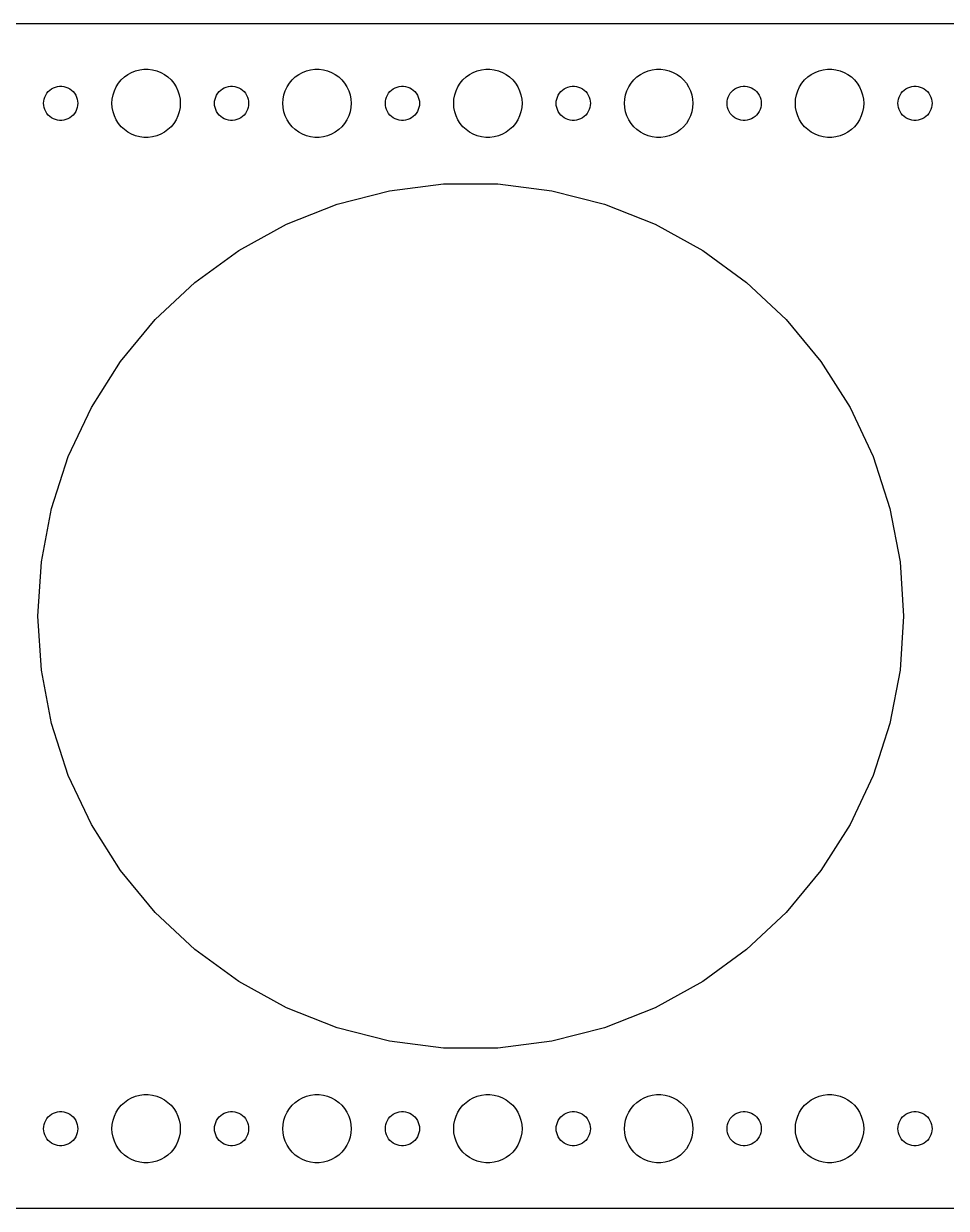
# Model space of a CAD drawing. Header units: metres. Extents: x -210 to 210, y -52 to 52.
# Drawn here: x 41.8 to 122.8, y -52 to 52 of the extents above; entities that cross this region are included whole.
import ezdxf

# ---------------------------------------------------------------- set-up
doc = ezdxf.new("R2010")
doc.units = ezdxf.units.M

msp = doc.modelspace()

# ---------------------------------------------------------------- linework, layer by layer
for p, q in [((204.814, 51.9901), (-204.814, 51.9901)), ((51.2227, 47.7145), (51.5729, 47.8532)), ((51.5729, 47.8532), (51.9379, 47.9469)), ((51.9379, 47.9469), (52.3116, 47.9941)), ((52.3116, 47.9941), (52.6884, 47.9941)), ((52.6884, 47.9941), (53.0621, 47.9469)), ((53.0621, 47.9469), (53.427, 47.8532)), ((53.427, 47.8532), (53.7773, 47.7145)), ((66.2227, 47.7145), (66.573, 47.8532)), ((66.573, 47.8532), (66.9379, 47.9469)), ((66.9379, 47.9469), (67.3116, 47.9941)), ((67.3116, 47.9941), (67.6884, 47.9941)), ((67.6884, 47.9941), (68.0621, 47.9469)), ((68.0621, 47.9469), (68.427, 47.8532)), ((68.427, 47.8532), (68.7773, 47.7145)), ((81.2227, 47.7145), (81.573, 47.8532)), ((81.573, 47.8532), (81.9379, 47.9469)), ((81.9379, 47.9469), (82.3116, 47.9941)), ((82.3116, 47.9941), (82.6884, 47.9941)), ((82.6884, 47.9941), (83.0621, 47.9469)), ((83.0621, 47.9469), (83.427, 47.8532)), ((83.427, 47.8532), (83.7773, 47.7145)), ((96.2227, 47.7145), (96.573, 47.8532)), ((96.573, 47.8532), (96.9379, 47.9469)), ((96.9379, 47.9469), (97.3116, 47.9941)), ((97.3116, 47.9941), (97.6884, 47.9941)), ((97.6884, 47.9941), (98.0621, 47.9469)), ((98.0621, 47.9469), (98.427, 47.8532)), ((98.427, 47.8532), (98.7773, 47.7145)), ((111.223, 47.7145), (111.573, 47.8532)), ((111.573, 47.8532), (111.938, 47.9469)), ((111.938, 47.9469), (112.312, 47.9941)), ((112.312, 47.9941), (112.688, 47.9941)), ((112.688, 47.9941), (113.062, 47.9469)), ((113.062, 47.9469), (113.427, 47.8532)), ((113.427, 47.8532), (113.777, 47.7145)), ((50.0729, 46.7634), (50.3131, 47.0536)), ((50.3131, 47.0536), (50.5877, 47.3115)), ((50.5877, 47.3115), (50.8925, 47.533)), ((50.8925, 47.533), (51.2227, 47.7145)), ((53.7773, 47.7145), (54.1075, 47.533)), ((54.1075, 47.533), (54.4123, 47.3115)), ((54.4123, 47.3115), (54.6869, 47.0536)), ((54.6869, 47.0536), (54.927, 46.7634)), ((65.073, 46.7634), (65.3131, 47.0536)), ((65.3131, 47.0536), (65.5877, 47.3115)), ((65.5877, 47.3115), (65.8925, 47.533)), ((65.8925, 47.533), (66.2227, 47.7145)), ((68.7773, 47.7145), (69.1075, 47.533)), ((69.1075, 47.533), (69.4123, 47.3115)), ((69.4123, 47.3115), (69.6869, 47.0536)), ((69.6869, 47.0536), (69.927, 46.7634)), ((80.073, 46.7634), (80.3131, 47.0536)), ((80.3131, 47.0536), (80.5877, 47.3115)), ((80.5877, 47.3115), (80.8925, 47.533)), ((80.8925, 47.533), (81.2227, 47.7145)), ((83.7773, 47.7145), (84.1075, 47.533)), ((84.1075, 47.533), (84.4123, 47.3115)), ((84.4123, 47.3115), (84.6869, 47.0536)), ((84.6869, 47.0536), (84.927, 46.7634)), ((95.073, 46.7634), (95.3131, 47.0536)), ((95.3131, 47.0536), (95.5877, 47.3115)), ((95.5877, 47.3115), (95.8925, 47.533)), ((95.8925, 47.533), (96.2227, 47.7145)), ((98.7773, 47.7145), (99.1075, 47.533)), ((99.1075, 47.533), (99.4123, 47.3115)), ((99.4123, 47.3115), (99.6869, 47.0536)), ((99.6869, 47.0536), (99.927, 46.7634)), ((110.073, 46.7634), (110.313, 47.0536)), ((110.313, 47.0536), (110.588, 47.3115)), ((110.588, 47.3115), (110.893, 47.533)), ((110.893, 47.533), (111.223, 47.7145)), ((113.777, 47.7145), (114.107, 47.533)), ((114.107, 47.533), (114.412, 47.3115)), ((114.412, 47.3115), (114.687, 47.0536)), ((114.687, 47.0536), (114.927, 46.7634)), ((43.6855, 45.7226), (43.7865, 45.8817)), ((43.7865, 45.8817), (43.9065, 46.0268)), ((43.9065, 46.0268), (44.0439, 46.1558)), ((44.0439, 46.1558), (44.1963, 46.2665)), ((44.1963, 46.2665), (44.3613, 46.3572)), ((44.3613, 46.3572), (44.5365, 46.4266)), ((44.5365, 46.4266), (44.7189, 46.4734)), ((44.7189, 46.4734), (44.9058, 46.497)), ((44.9058, 46.497), (45.0942, 46.497)), ((45.0942, 46.497), (45.2811, 46.4734)), ((45.2811, 46.4734), (45.4635, 46.4266)), ((45.4635, 46.4266), (45.6387, 46.3572)), ((45.6387, 46.3572), (45.8037, 46.2665)), ((45.8037, 46.2665), (45.9561, 46.1558)), ((45.9561, 46.1558), (46.0934, 46.0268)), ((46.0934, 46.0268), (46.2135, 45.8817)), ((46.2135, 45.8817), (46.3145, 45.7226)), ((49.5942, 45.7461), (49.7107, 46.1044)), ((49.7107, 46.1044), (49.8711, 46.4453)), ((49.8711, 46.4453), (50.0729, 46.7634)), ((54.927, 46.7634), (55.1289, 46.4453)), ((55.1289, 46.4453), (55.2893, 46.1044)), ((55.2893, 46.1044), (55.4057, 45.7461)), ((58.6855, 45.7226), (58.7865, 45.8817)), ((58.7865, 45.8817), (58.9065, 46.0268)), ((58.9065, 46.0268), (59.0439, 46.1558)), ((59.0439, 46.1558), (59.1963, 46.2665)), ((59.1963, 46.2665), (59.3613, 46.3572)), ((59.3613, 46.3572), (59.5365, 46.4266)), ((59.5365, 46.4266), (59.7189, 46.4734)), ((59.7189, 46.4734), (59.9058, 46.497)), ((59.9058, 46.497), (60.0942, 46.497)), ((60.0942, 46.497), (60.2811, 46.4734)), ((60.2811, 46.4734), (60.4635, 46.4266)), ((60.4635, 46.4266), (60.6387, 46.3572)), ((60.6387, 46.3572), (60.8037, 46.2665)), ((60.8037, 46.2665), (60.9561, 46.1558)), ((60.9561, 46.1558), (61.0934, 46.0268)), ((61.0934, 46.0268), (61.2135, 45.8817)), ((61.2135, 45.8817), (61.3145, 45.7226)), ((64.5943, 45.7461), (64.7107, 46.1044)), ((64.7107, 46.1044), (64.8711, 46.4453)), ((64.8711, 46.4453), (65.073, 46.7634)), ((69.927, 46.7634), (70.1289, 46.4453)), ((70.1289, 46.4453), (70.2893, 46.1044)), ((70.2893, 46.1044), (70.4057, 45.7461)), ((73.6855, 45.7226), (73.7865, 45.8817)), ((73.7865, 45.8817), (73.9065, 46.0268)), ((73.9065, 46.0268), (74.0439, 46.1558)), ((74.0439, 46.1558), (74.1963, 46.2665)), ((74.1963, 46.2665), (74.3613, 46.3572)), ((74.3613, 46.3572), (74.5365, 46.4266)), ((74.5365, 46.4266), (74.7189, 46.4734)), ((74.7189, 46.4734), (74.9058, 46.497)), ((74.9058, 46.497), (75.0942, 46.497)), ((75.0942, 46.497), (75.2811, 46.4734)), ((75.2811, 46.4734), (75.4635, 46.4266)), ((75.4635, 46.4266), (75.6387, 46.3572)), ((75.6387, 46.3572), (75.8037, 46.2665)), ((75.8037, 46.2665), (75.9561, 46.1558)), ((75.9561, 46.1558), (76.0934, 46.0268)), ((76.0934, 46.0268), (76.2135, 45.8817)), ((76.2135, 45.8817), (76.3145, 45.7226)), ((79.5943, 45.7461), (79.7107, 46.1044)), ((79.7107, 46.1044), (79.8711, 46.4453)), ((79.8711, 46.4453), (80.073, 46.7634)), ((84.927, 46.7634), (85.1289, 46.4453)), ((85.1289, 46.4453), (85.2893, 46.1044)), ((85.2893, 46.1044), (85.4057, 45.7461)), ((88.6855, 45.7226), (88.7865, 45.8817)), ((88.7865, 45.8817), (88.9065, 46.0268)), ((88.9065, 46.0268), (89.0439, 46.1558)), ((89.0439, 46.1558), (89.1963, 46.2665)), ((89.1963, 46.2665), (89.3613, 46.3572)), ((89.3613, 46.3572), (89.5365, 46.4266)), ((89.5365, 46.4266), (89.7189, 46.4734)), ((89.7189, 46.4734), (89.9058, 46.497)), ((89.9058, 46.497), (90.0942, 46.497)), ((90.0942, 46.497), (90.2811, 46.4734)), ((90.2811, 46.4734), (90.4635, 46.4266)), ((90.4635, 46.4266), (90.6387, 46.3572)), ((90.6387, 46.3572), (90.8037, 46.2665)), ((90.8037, 46.2665), (90.9561, 46.1558)), ((90.9561, 46.1558), (91.0934, 46.0268)), ((91.0934, 46.0268), (91.2135, 45.8817)), ((91.2135, 45.8817), (91.3145, 45.7226)), ((94.5943, 45.7461), (94.7107, 46.1044)), ((94.7107, 46.1044), (94.8711, 46.4453)), ((94.8711, 46.4453), (95.073, 46.7634)), ((99.927, 46.7634), (100.129, 46.4453)), ((100.129, 46.4453), (100.289, 46.1044)), ((100.289, 46.1044), (100.406, 45.7461)), ((103.686, 45.7226), (103.786, 45.8817)), ((103.786, 45.8817), (103.907, 46.0268)), ((103.907, 46.0268), (104.044, 46.1558)), ((104.044, 46.1558), (104.196, 46.2665)), ((104.196, 46.2665), (104.361, 46.3572)), ((104.361, 46.3572), (104.536, 46.4266)), ((104.536, 46.4266), (104.719, 46.4734)), ((104.719, 46.4734), (104.906, 46.497)), ((104.906, 46.497), (105.094, 46.497)), ((105.094, 46.497), (105.281, 46.4734)), ((105.281, 46.4734), (105.464, 46.4266)), ((105.464, 46.4266), (105.639, 46.3572)), ((105.639, 46.3572), (105.804, 46.2665)), ((105.804, 46.2665), (105.956, 46.1558)), ((105.956, 46.1558), (106.093, 46.0268)), ((106.093, 46.0268), (106.214, 45.8817)), ((106.214, 45.8817), (106.314, 45.7226)), ((109.594, 45.7461), (109.711, 46.1044)), ((109.711, 46.1044), (109.871, 46.4453)), ((109.871, 46.4453), (110.073, 46.7634)), ((114.927, 46.7634), (115.129, 46.4453)), ((115.129, 46.4453), (115.289, 46.1044)), ((115.289, 46.1044), (115.406, 45.7461)), ((118.686, 45.7226), (118.786, 45.8817)), ((118.786, 45.8817), (118.907, 46.0268)), ((118.907, 46.0268), (119.044, 46.1558)), ((119.044, 46.1558), (119.196, 46.2665)), ((119.196, 46.2665), (119.361, 46.3572)), ((119.361, 46.3572), (119.536, 46.4266)), ((119.536, 46.4266), (119.719, 46.4734)), ((119.719, 46.4734), (119.906, 46.497)), ((119.906, 46.497), (120.094, 46.497)), ((120.094, 46.497), (120.281, 46.4734)), ((120.281, 46.4734), (120.464, 46.4266)), ((120.464, 46.4266), (120.639, 46.3572)), ((120.639, 46.3572), (120.804, 46.2665)), ((120.804, 46.2665), (120.956, 46.1558)), ((120.956, 46.1558), (121.093, 46.0268)), ((121.093, 46.0268), (121.214, 45.8817)), ((121.214, 45.8817), (121.314, 45.7226)), ((43.5, 45), (43.5118, 45.188)), ((43.5118, 44.812), (43.5, 45)), ((43.5118, 45.188), (43.5471, 45.373)), ((43.5471, 44.627), (43.5118, 44.812)), ((43.5471, 45.373), (43.6053, 45.5522)), ((43.6053, 45.5522), (43.6855, 45.7226)), ((46.3145, 45.7226), (46.3947, 45.5522)), ((46.3947, 45.5522), (46.4529, 45.373)), ((46.4529, 45.373), (46.4882, 45.188)), ((46.4882, 44.812), (46.4529, 44.627)), ((46.4882, 45.188), (46.5, 45)), ((46.5, 45), (46.4882, 44.812)), ((49.5, 45), (49.5237, 45.376)), ((49.5237, 44.624), (49.5, 45)), ((49.5237, 45.376), (49.5942, 45.7461)), ((55.4057, 45.7461), (55.4763, 45.376)), ((55.4763, 45.376), (55.5, 45)), ((55.5, 45), (55.4763, 44.624)), ((58.5, 45), (58.5118, 45.188)), ((58.5118, 44.812), (58.5, 45)), ((58.5118, 45.188), (58.5471, 45.373)), ((58.5471, 44.627), (58.5118, 44.812)), ((58.5471, 45.373), (58.6053, 45.5522)), ((58.6053, 45.5522), (58.6855, 45.7226)), ((61.3145, 45.7226), (61.3947, 45.5522)), ((61.3947, 45.5522), (61.4529, 45.373)), ((61.4529, 45.373), (61.4882, 45.188)), ((61.4882, 44.812), (61.4529, 44.627)), ((61.4882, 45.188), (61.5, 45)), ((61.5, 45), (61.4882, 44.812)), ((64.5, 45), (64.5237, 45.376)), ((64.5237, 44.624), (64.5, 45)), ((64.5237, 45.376), (64.5943, 45.7461)), ((70.4057, 45.7461), (70.4763, 45.376)), ((70.4763, 45.376), (70.5, 45)), ((70.5, 45), (70.4763, 44.624)), ((73.5, 45), (73.5118, 45.188)), ((73.5118, 44.812), (73.5, 45)), ((73.5118, 45.188), (73.5471, 45.373)), ((73.5471, 44.627), (73.5118, 44.812)), ((73.5471, 45.373), (73.6053, 45.5522)), ((73.6053, 45.5522), (73.6855, 45.7226)), ((76.3145, 45.7226), (76.3947, 45.5522)), ((76.3947, 45.5522), (76.4529, 45.373)), ((76.4529, 45.373), (76.4882, 45.188)), ((76.4882, 44.812), (76.4529, 44.627)), ((76.4882, 45.188), (76.5, 45)), ((76.5, 45), (76.4882, 44.812)), ((79.5, 45), (79.5237, 45.376)), ((79.5237, 44.624), (79.5, 45)), ((79.5237, 45.376), (79.5943, 45.7461)), ((85.4057, 45.7461), (85.4763, 45.376)), ((85.4763, 45.376), (85.5, 45)), ((85.5, 45), (85.4763, 44.624)), ((88.5, 45), (88.5118, 45.188)), ((88.5118, 44.812), (88.5, 45)), ((88.5118, 45.188), (88.5471, 45.373)), ((88.5471, 44.627), (88.5118, 44.812)), ((88.5471, 45.373), (88.6053, 45.5522)), ((88.6053, 45.5522), (88.6855, 45.7226)), ((91.3145, 45.7226), (91.3947, 45.5522)), ((91.3947, 45.5522), (91.4529, 45.373)), ((91.4529, 45.373), (91.4882, 45.188)), ((91.4882, 44.812), (91.4529, 44.627)), ((91.4882, 45.188), (91.5, 45)), ((91.5, 45), (91.4882, 44.812)), ((94.5, 45), (94.5237, 45.376)), ((94.5237, 44.624), (94.5, 45)), ((94.5237, 45.376), (94.5943, 45.7461)), ((100.406, 45.7461), (100.476, 45.376)), ((100.476, 45.376), (100.5, 45)), ((100.5, 45), (100.476, 44.624)), ((103.5, 45), (103.512, 45.188)), ((103.512, 44.812), (103.5, 45)), ((103.512, 45.188), (103.547, 45.373)), ((103.547, 44.627), (103.512, 44.812)), ((103.547, 45.373), (103.605, 45.5522)), ((103.605, 45.5522), (103.686, 45.7226)), ((106.314, 45.7226), (106.395, 45.5522)), ((106.395, 45.5522), (106.453, 45.373)), ((106.453, 45.373), (106.488, 45.188)), ((106.488, 44.812), (106.453, 44.627)), ((106.488, 45.188), (106.5, 45)), ((106.5, 45), (106.488, 44.812)), ((109.5, 45), (109.524, 45.376)), ((109.524, 44.624), (109.5, 45)), ((109.524, 45.376), (109.594, 45.7461)), ((115.406, 45.7461), (115.476, 45.376)), ((115.476, 45.376), (115.5, 45)), ((115.5, 45), (115.476, 44.624)), ((118.5, 45), (118.512, 45.188)), ((118.512, 44.812), (118.5, 45)), ((118.512, 45.188), (118.547, 45.373)), ((118.547, 44.627), (118.512, 44.812)), ((118.547, 45.373), (118.605, 45.5522)), ((118.605, 45.5522), (118.686, 45.7226)), ((121.314, 45.7226), (121.395, 45.5522)), ((121.395, 45.5522), (121.453, 45.373)), ((121.453, 45.373), (121.488, 45.188)), ((121.488, 44.812), (121.453, 44.627)), ((121.488, 45.188), (121.5, 45)), ((121.5, 45), (121.488, 44.812)), ((43.6053, 44.4478), (43.5471, 44.627)), ((43.6855, 44.2774), (43.6053, 44.4478)), ((43.7865, 44.1183), (43.6855, 44.2774)), ((43.9065, 43.9732), (43.7865, 44.1183)), ((44.0439, 43.8442), (43.9065, 43.9732)), ((44.1963, 43.7335), (44.0439, 43.8442)), ((44.3613, 43.6428), (44.1963, 43.7335)), ((45.8037, 43.7335), (45.6387, 43.6428)), ((45.9561, 43.8442), (45.8037, 43.7335)), ((46.0934, 43.9732), (45.9561, 43.8442)), ((46.2135, 44.1183), (46.0934, 43.9732)), ((46.3145, 44.2774), (46.2135, 44.1183)), ((46.3947, 44.4478), (46.3145, 44.2774)), ((46.4529, 44.627), (46.3947, 44.4478)), ((49.5942, 44.2539), (49.5237, 44.624)), ((49.7107, 43.8956), (49.5942, 44.2539)), ((49.8711, 43.5547), (49.7107, 43.8956)), ((55.2893, 43.8956), (55.1289, 43.5547)), ((55.4057, 44.2539), (55.2893, 43.8956)), ((55.4763, 44.624), (55.4057, 44.2539)), ((58.6053, 44.4478), (58.5471, 44.627)), ((58.6855, 44.2774), (58.6053, 44.4478)), ((58.7865, 44.1183), (58.6855, 44.2774)), ((58.9065, 43.9732), (58.7865, 44.1183)), ((59.0439, 43.8442), (58.9065, 43.9732)), ((59.1963, 43.7335), (59.0439, 43.8442)), ((59.3613, 43.6428), (59.1963, 43.7335)), ((60.8037, 43.7335), (60.6387, 43.6428)), ((60.9561, 43.8442), (60.8037, 43.7335)), ((61.0934, 43.9732), (60.9561, 43.8442)), ((61.2135, 44.1183), (61.0934, 43.9732)), ((61.3145, 44.2774), (61.2135, 44.1183)), ((61.3947, 44.4478), (61.3145, 44.2774)), ((61.4529, 44.627), (61.3947, 44.4478)), ((64.5943, 44.2539), (64.5237, 44.624)), ((64.7107, 43.8956), (64.5943, 44.2539)), ((64.8711, 43.5547), (64.7107, 43.8956)), ((70.2893, 43.8956), (70.1289, 43.5547)), ((70.4057, 44.2539), (70.2893, 43.8956)), ((70.4763, 44.624), (70.4057, 44.2539)), ((73.6053, 44.4478), (73.5471, 44.627)), ((73.6855, 44.2774), (73.6053, 44.4478)), ((73.7865, 44.1183), (73.6855, 44.2774)), ((73.9065, 43.9732), (73.7865, 44.1183)), ((74.0439, 43.8442), (73.9065, 43.9732)), ((74.1963, 43.7335), (74.0439, 43.8442)), ((74.3613, 43.6428), (74.1963, 43.7335)), ((75.8037, 43.7335), (75.6387, 43.6428)), ((75.9561, 43.8442), (75.8037, 43.7335)), ((76.0934, 43.9732), (75.9561, 43.8442)), ((76.2135, 44.1183), (76.0934, 43.9732)), ((76.3145, 44.2774), (76.2135, 44.1183)), ((76.3947, 44.4478), (76.3145, 44.2774)), ((76.4529, 44.627), (76.3947, 44.4478)), ((79.5943, 44.2539), (79.5237, 44.624)), ((79.7107, 43.8956), (79.5943, 44.2539)), ((79.8711, 43.5547), (79.7107, 43.8956)), ((85.2893, 43.8956), (85.1289, 43.5547)), ((85.4057, 44.2539), (85.2893, 43.8956)), ((85.4763, 44.624), (85.4057, 44.2539)), ((88.6053, 44.4478), (88.5471, 44.627)), ((88.6855, 44.2774), (88.6053, 44.4478)), ((88.7865, 44.1183), (88.6855, 44.2774)), ((88.9065, 43.9732), (88.7865, 44.1183)), ((89.0439, 43.8442), (88.9065, 43.9732)), ((89.1963, 43.7335), (89.0439, 43.8442)), ((89.3613, 43.6428), (89.1963, 43.7335)), ((90.8037, 43.7335), (90.6387, 43.6428)), ((90.9561, 43.8442), (90.8037, 43.7335)), ((91.0934, 43.9732), (90.9561, 43.8442)), ((91.2135, 44.1183), (91.0934, 43.9732)), ((91.3145, 44.2774), (91.2135, 44.1183)), ((91.3947, 44.4478), (91.3145, 44.2774)), ((91.4529, 44.627), (91.3947, 44.4478)), ((94.5943, 44.2539), (94.5237, 44.624)), ((94.7107, 43.8956), (94.5943, 44.2539)), ((94.8711, 43.5547), (94.7107, 43.8956)), ((100.289, 43.8956), (100.129, 43.5547)), ((100.406, 44.2539), (100.289, 43.8956)), ((100.476, 44.624), (100.406, 44.2539)), ((103.605, 44.4478), (103.547, 44.627)), ((103.686, 44.2774), (103.605, 44.4478)), ((103.786, 44.1183), (103.686, 44.2774)), ((103.907, 43.9732), (103.786, 44.1183)), ((104.044, 43.8442), (103.907, 43.9732)), ((104.196, 43.7335), (104.044, 43.8442)), ((104.361, 43.6428), (104.196, 43.7335)), ((105.804, 43.7335), (105.639, 43.6428)), ((105.956, 43.8442), (105.804, 43.7335)), ((106.093, 43.9732), (105.956, 43.8442)), ((106.214, 44.1183), (106.093, 43.9732)), ((106.314, 44.2774), (106.214, 44.1183)), ((106.395, 44.4478), (106.314, 44.2774)), ((106.453, 44.627), (106.395, 44.4478)), ((109.594, 44.2539), (109.524, 44.624)), ((109.711, 43.8956), (109.594, 44.2539)), ((109.871, 43.5547), (109.711, 43.8956)), ((115.289, 43.8956), (115.129, 43.5547)), ((115.406, 44.2539), (115.289, 43.8956)), ((115.476, 44.624), (115.406, 44.2539)), ((118.605, 44.4478), (118.547, 44.627)), ((118.686, 44.2774), (118.605, 44.4478)), ((118.786, 44.1183), (118.686, 44.2774)), ((118.907, 43.9732), (118.786, 44.1183)), ((119.044, 43.8442), (118.907, 43.9732)), ((119.196, 43.7335), (119.044, 43.8442)), ((119.361, 43.6428), (119.196, 43.7335)), ((120.804, 43.7335), (120.639, 43.6428)), ((120.956, 43.8442), (120.804, 43.7335)), ((121.093, 43.9732), (120.956, 43.8442)), ((121.214, 44.1183), (121.093, 43.9732)), ((121.314, 44.2774), (121.214, 44.1183)), ((121.395, 44.4478), (121.314, 44.2774)), ((121.453, 44.627), (121.395, 44.4478)), ((44.5365, 43.5734), (44.3613, 43.6428)), ((44.7189, 43.5266), (44.5365, 43.5734)), ((44.9058, 43.503), (44.7189, 43.5266)), ((45.0942, 43.503), (44.9058, 43.503)), ((45.2811, 43.5266), (45.0942, 43.503)), ((45.4635, 43.5734), (45.2811, 43.5266)), ((45.6387, 43.6428), (45.4635, 43.5734)), ((50.0729, 43.2366), (49.8711, 43.5547)), ((50.3131, 42.9464), (50.0729, 43.2366)), ((50.5877, 42.6885), (50.3131, 42.9464)), ((50.8925, 42.467), (50.5877, 42.6885)), ((54.4123, 42.6885), (54.1075, 42.467)), ((54.6869, 42.9464), (54.4123, 42.6885)), ((54.927, 43.2366), (54.6869, 42.9464)), ((55.1289, 43.5547), (54.927, 43.2366)), ((59.5365, 43.5734), (59.3613, 43.6428)), ((59.7189, 43.5266), (59.5365, 43.5734)), ((59.9058, 43.503), (59.7189, 43.5266)), ((60.0942, 43.503), (59.9058, 43.503)), ((60.2811, 43.5266), (60.0942, 43.503)), ((60.4635, 43.5734), (60.2811, 43.5266)), ((60.6387, 43.6428), (60.4635, 43.5734)), ((65.073, 43.2366), (64.8711, 43.5547)), ((65.3131, 42.9464), (65.073, 43.2366)), ((65.5877, 42.6885), (65.3131, 42.9464)), ((65.8925, 42.467), (65.5877, 42.6885)), ((69.4123, 42.6885), (69.1075, 42.467)), ((69.6869, 42.9464), (69.4123, 42.6885)), ((69.927, 43.2366), (69.6869, 42.9464)), ((70.1289, 43.5547), (69.927, 43.2366)), ((74.5365, 43.5734), (74.3613, 43.6428)), ((74.7189, 43.5266), (74.5365, 43.5734)), ((74.9058, 43.503), (74.7189, 43.5266)), ((75.0942, 43.503), (74.9058, 43.503)), ((75.2811, 43.5266), (75.0942, 43.503)), ((75.4635, 43.5734), (75.2811, 43.5266)), ((75.6387, 43.6428), (75.4635, 43.5734)), ((80.073, 43.2366), (79.8711, 43.5547)), ((80.3131, 42.9464), (80.073, 43.2366)), ((80.5877, 42.6885), (80.3131, 42.9464)), ((80.8925, 42.467), (80.5877, 42.6885)), ((84.4123, 42.6885), (84.1075, 42.467)), ((84.6869, 42.9464), (84.4123, 42.6885)), ((84.927, 43.2366), (84.6869, 42.9464)), ((85.1289, 43.5547), (84.927, 43.2366)), ((89.5365, 43.5734), (89.3613, 43.6428)), ((89.7189, 43.5266), (89.5365, 43.5734)), ((89.9058, 43.503), (89.7189, 43.5266)), ((90.0942, 43.503), (89.9058, 43.503)), ((90.2811, 43.5266), (90.0942, 43.503)), ((90.4635, 43.5734), (90.2811, 43.5266)), ((90.6387, 43.6428), (90.4635, 43.5734)), ((95.073, 43.2366), (94.8711, 43.5547)), ((95.3131, 42.9464), (95.073, 43.2366)), ((95.5877, 42.6885), (95.3131, 42.9464)), ((95.8925, 42.467), (95.5877, 42.6885)), ((99.4123, 42.6885), (99.1075, 42.467)), ((99.6869, 42.9464), (99.4123, 42.6885)), ((99.927, 43.2366), (99.6869, 42.9464)), ((100.129, 43.5547), (99.927, 43.2366)), ((104.536, 43.5734), (104.361, 43.6428)), ((104.719, 43.5266), (104.536, 43.5734)), ((104.906, 43.503), (104.719, 43.5266)), ((105.094, 43.503), (104.906, 43.503)), ((105.281, 43.5266), (105.094, 43.503)), ((105.464, 43.5734), (105.281, 43.5266)), ((105.639, 43.6428), (105.464, 43.5734)), ((110.073, 43.2366), (109.871, 43.5547)), ((110.313, 42.9464), (110.073, 43.2366)), ((110.588, 42.6885), (110.313, 42.9464)), ((110.893, 42.467), (110.588, 42.6885)), ((114.412, 42.6885), (114.107, 42.467)), ((114.687, 42.9464), (114.412, 42.6885)), ((114.927, 43.2366), (114.687, 42.9464)), ((115.129, 43.5547), (114.927, 43.2366)), ((119.536, 43.5734), (119.361, 43.6428)), ((119.719, 43.5266), (119.536, 43.5734)), ((119.906, 43.503), (119.719, 43.5266)), ((120.094, 43.503), (119.906, 43.503)), ((120.281, 43.5266), (120.094, 43.503)), ((120.464, 43.5734), (120.281, 43.5266)), ((120.639, 43.6428), (120.464, 43.5734)), ((51.2227, 42.2855), (50.8925, 42.467)), ((51.5729, 42.1468), (51.2227, 42.2855)), ((51.9379, 42.0531), (51.5729, 42.1468)), ((52.3116, 42.0059), (51.9379, 42.0531)), ((52.6884, 42.0059), (52.3116, 42.0059)), ((53.0621, 42.0531), (52.6884, 42.0059)), ((53.427, 42.1468), (53.0621, 42.0531)), ((53.7773, 42.2855), (53.427, 42.1468)), ((54.1075, 42.467), (53.7773, 42.2855)), ((66.2227, 42.2855), (65.8925, 42.467)), ((66.573, 42.1468), (66.2227, 42.2855)), ((66.9379, 42.0531), (66.573, 42.1468)), ((67.3116, 42.0059), (66.9379, 42.0531)), ((67.6884, 42.0059), (67.3116, 42.0059)), ((68.0621, 42.0531), (67.6884, 42.0059)), ((68.427, 42.1468), (68.0621, 42.0531)), ((68.7773, 42.2855), (68.427, 42.1468)), ((69.1075, 42.467), (68.7773, 42.2855)), ((81.2227, 42.2855), (80.8925, 42.467)), ((81.573, 42.1468), (81.2227, 42.2855)), ((81.9379, 42.0531), (81.573, 42.1468)), ((82.3116, 42.0059), (81.9379, 42.0531)), ((82.6884, 42.0059), (82.3116, 42.0059)), ((83.0621, 42.0531), (82.6884, 42.0059)), ((83.427, 42.1468), (83.0621, 42.0531)), ((83.7773, 42.2855), (83.427, 42.1468)), ((84.1075, 42.467), (83.7773, 42.2855)), ((96.2227, 42.2855), (95.8925, 42.467)), ((96.573, 42.1468), (96.2227, 42.2855)), ((96.9379, 42.0531), (96.573, 42.1468)), ((97.3116, 42.0059), (96.9379, 42.0531)), ((97.6884, 42.0059), (97.3116, 42.0059)), ((98.0621, 42.0531), (97.6884, 42.0059)), ((98.427, 42.1468), (98.0621, 42.0531)), ((98.7773, 42.2855), (98.427, 42.1468)), ((99.1075, 42.467), (98.7773, 42.2855)), ((111.223, 42.2855), (110.893, 42.467)), ((111.573, 42.1468), (111.223, 42.2855)), ((111.938, 42.0531), (111.573, 42.1468)), ((112.312, 42.0059), (111.938, 42.0531)), ((112.688, 42.0059), (112.312, 42.0059)), ((113.062, 42.0531), (112.688, 42.0059)), ((113.427, 42.1468), (113.062, 42.0531)), ((113.777, 42.2855), (113.427, 42.1468)), ((114.107, 42.467), (113.777, 42.2855)), ((73.8795, 37.3269), (78.614, 37.925)), ((78.614, 37.925), (83.386, 37.925)), ((83.386, 37.925), (88.1205, 37.3269)), ((69.2574, 36.1401), (73.8795, 37.3269)), ((88.1205, 37.3269), (92.7426, 36.1401)), ((64.8204, 34.3834), (69.2574, 36.1401)), ((92.7426, 36.1401), (97.1796, 34.3834)), ((60.6386, 32.0845), (64.8204, 34.3834)), ((97.1796, 34.3834), (101.361, 32.0845)), ((56.7779, 29.2795), (60.6386, 32.0845)), ((101.361, 32.0845), (105.222, 29.2795)), ((53.2992, 26.0128), (56.7779, 29.2795)), ((105.222, 29.2795), (108.701, 26.0128)), ((50.2574, 22.3358), (53.2992, 26.0128)), ((108.701, 26.0128), (111.743, 22.3358)), ((47.7003, 18.3066), (50.2574, 22.3358)), ((111.743, 22.3358), (114.3, 18.3066)), ((45.6685, 13.9887), (47.7003, 18.3066)), ((114.3, 18.3066), (116.331, 13.9887)), ((44.1938, 9.45021), (45.6685, 13.9887)), ((116.331, 13.9887), (117.806, 9.45021)), ((43.2996, 4.76265), (44.1938, 9.45021)), ((117.806, 9.45021), (118.7, 4.76265)), ((43, 0), (43.2996, 4.76265)), ((118.7, 4.76265), (119, 0)), ((43.2996, -4.76265), (43, 0)), ((119, 0), (118.7, -4.76265)), ((44.1938, -9.45021), (43.2996, -4.76265)), ((118.7, -4.76265), (117.806, -9.45021)), ((45.6685, -13.9887), (44.1938, -9.45021)), ((117.806, -9.45021), (116.331, -13.9887)), ((47.7003, -18.3066), (45.6685, -13.9887)), ((116.331, -13.9887), (114.3, -18.3066)), ((50.2574, -22.3358), (47.7003, -18.3066)), ((114.3, -18.3066), (111.743, -22.3358)), ((53.2992, -26.0128), (50.2574, -22.3358)), ((111.743, -22.3358), (108.701, -26.0128)), ((56.7779, -29.2795), (53.2992, -26.0128)), ((108.701, -26.0128), (105.222, -29.2795)), ((60.6386, -32.0845), (56.7779, -29.2795)), ((105.222, -29.2795), (101.361, -32.0845)), ((64.8204, -34.3834), (60.6386, -32.0845)), ((101.361, -32.0845), (97.1796, -34.3834)), ((69.2574, -36.1401), (64.8204, -34.3834)), ((97.1796, -34.3834), (92.7426, -36.1401)), ((73.8795, -37.3269), (69.2574, -36.1401)), ((92.7426, -36.1401), (88.1205, -37.3269)), ((78.614, -37.925), (73.8795, -37.3269)), ((88.1205, -37.3269), (83.386, -37.925)), ((83.386, -37.925), (78.614, -37.925)), ((50.5877, -42.6885), (50.8925, -42.467)), ((50.8925, -42.467), (51.2227, -42.2855)), ((51.2227, -42.2855), (51.5729, -42.1468)), ((51.5729, -42.1468), (51.9379, -42.0531)), ((51.9379, -42.0531), (52.3116, -42.0059)), ((52.3116, -42.0059), (52.6884, -42.0059)), ((52.6884, -42.0059), (53.0621, -42.0531)), ((53.0621, -42.0531), (53.427, -42.1468)), ((53.427, -42.1468), (53.7773, -42.2855)), ((53.7773, -42.2855), (54.1075, -42.467)), ((54.1075, -42.467), (54.4123, -42.6885)), ((65.5877, -42.6885), (65.8925, -42.467)), ((65.8925, -42.467), (66.2227, -42.2855)), ((66.2227, -42.2855), (66.573, -42.1468)), ((66.573, -42.1468), (66.9379, -42.0531)), ((66.9379, -42.0531), (67.3116, -42.0059)), ((67.3116, -42.0059), (67.6884, -42.0059)), ((67.6884, -42.0059), (68.0621, -42.0531)), ((68.0621, -42.0531), (68.427, -42.1468)), ((68.427, -42.1468), (68.7773, -42.2855)), ((68.7773, -42.2855), (69.1075, -42.467)), ((69.1075, -42.467), (69.4123, -42.6885)), ((80.5877, -42.6885), (80.8925, -42.467)), ((80.8925, -42.467), (81.2227, -42.2855)), ((81.2227, -42.2855), (81.573, -42.1468)), ((81.573, -42.1468), (81.9379, -42.0531)), ((81.9379, -42.0531), (82.3116, -42.0059)), ((82.3116, -42.0059), (82.6884, -42.0059)), ((82.6884, -42.0059), (83.0621, -42.0531)), ((83.0621, -42.0531), (83.427, -42.1468)), ((83.427, -42.1468), (83.7773, -42.2855)), ((83.7773, -42.2855), (84.1075, -42.467)), ((84.1075, -42.467), (84.4123, -42.6885)), ((95.5877, -42.6885), (95.8925, -42.467)), ((95.8925, -42.467), (96.2227, -42.2855)), ((96.2227, -42.2855), (96.573, -42.1468)), ((96.573, -42.1468), (96.9379, -42.0531)), ((96.9379, -42.0531), (97.3116, -42.0059)), ((97.3116, -42.0059), (97.6884, -42.0059)), ((97.6884, -42.0059), (98.0621, -42.0531)), ((98.0621, -42.0531), (98.427, -42.1468)), ((98.427, -42.1468), (98.7773, -42.2855)), ((98.7773, -42.2855), (99.1075, -42.467)), ((99.1075, -42.467), (99.4123, -42.6885)), ((110.588, -42.6885), (110.893, -42.467)), ((110.893, -42.467), (111.223, -42.2855)), ((111.223, -42.2855), (111.573, -42.1468)), ((111.573, -42.1468), (111.938, -42.0531)), ((111.938, -42.0531), (112.312, -42.0059)), ((112.312, -42.0059), (112.688, -42.0059)), ((112.688, -42.0059), (113.062, -42.0531)), ((113.062, -42.0531), (113.427, -42.1468)), ((113.427, -42.1468), (113.777, -42.2855)), ((113.777, -42.2855), (114.107, -42.467)), ((114.107, -42.467), (114.412, -42.6885)), ((44.1963, -43.7335), (44.3613, -43.6428)), ((44.3613, -43.6428), (44.5365, -43.5734)), ((44.5365, -43.5734), (44.7189, -43.5266)), ((44.7189, -43.5266), (44.9058, -43.503)), ((44.9058, -43.503), (45.0942, -43.503)), ((45.0942, -43.503), (45.2811, -43.5266)), ((45.2811, -43.5266), (45.4635, -43.5734)), ((45.4635, -43.5734), (45.6387, -43.6428)), ((45.6387, -43.6428), (45.8037, -43.7335)), ((49.7107, -43.8956), (49.8711, -43.5547)), ((49.8711, -43.5547), (50.0729, -43.2366)), ((50.0729, -43.2366), (50.3131, -42.9464)), ((50.3131, -42.9464), (50.5877, -42.6885)), ((54.4123, -42.6885), (54.6869, -42.9464)), ((54.6869, -42.9464), (54.927, -43.2366)), ((54.927, -43.2366), (55.1289, -43.5547)), ((55.1289, -43.5547), (55.2893, -43.8956)), ((59.1963, -43.7335), (59.3613, -43.6428)), ((59.3613, -43.6428), (59.5365, -43.5734)), ((59.5365, -43.5734), (59.7189, -43.5266)), ((59.7189, -43.5266), (59.9058, -43.503)), ((59.9058, -43.503), (60.0942, -43.503)), ((60.0942, -43.503), (60.2811, -43.5266)), ((60.2811, -43.5266), (60.4635, -43.5734)), ((60.4635, -43.5734), (60.6387, -43.6428)), ((60.6387, -43.6428), (60.8037, -43.7335)), ((64.7107, -43.8956), (64.8711, -43.5547)), ((64.8711, -43.5547), (65.073, -43.2366)), ((65.073, -43.2366), (65.3131, -42.9464)), ((65.3131, -42.9464), (65.5877, -42.6885)), ((69.4123, -42.6885), (69.6869, -42.9464)), ((69.6869, -42.9464), (69.927, -43.2366)), ((69.927, -43.2366), (70.1289, -43.5547)), ((70.1289, -43.5547), (70.2893, -43.8956)), ((74.1963, -43.7335), (74.3613, -43.6428)), ((74.3613, -43.6428), (74.5365, -43.5734)), ((74.5365, -43.5734), (74.7189, -43.5266)), ((74.7189, -43.5266), (74.9058, -43.503)), ((74.9058, -43.503), (75.0942, -43.503)), ((75.0942, -43.503), (75.2811, -43.5266)), ((75.2811, -43.5266), (75.4635, -43.5734)), ((75.4635, -43.5734), (75.6387, -43.6428)), ((75.6387, -43.6428), (75.8037, -43.7335)), ((79.7107, -43.8956), (79.8711, -43.5547)), ((79.8711, -43.5547), (80.073, -43.2366)), ((80.073, -43.2366), (80.3131, -42.9464)), ((80.3131, -42.9464), (80.5877, -42.6885)), ((84.4123, -42.6885), (84.6869, -42.9464)), ((84.6869, -42.9464), (84.927, -43.2366)), ((84.927, -43.2366), (85.1289, -43.5547)), ((85.1289, -43.5547), (85.2893, -43.8956)), ((89.1963, -43.7335), (89.3613, -43.6428)), ((89.3613, -43.6428), (89.5365, -43.5734)), ((89.5365, -43.5734), (89.7189, -43.5266)), ((89.7189, -43.5266), (89.9058, -43.503)), ((89.9058, -43.503), (90.0942, -43.503)), ((90.0942, -43.503), (90.2811, -43.5266)), ((90.2811, -43.5266), (90.4635, -43.5734)), ((90.4635, -43.5734), (90.6387, -43.6428)), ((90.6387, -43.6428), (90.8037, -43.7335)), ((94.7107, -43.8956), (94.8711, -43.5547)), ((94.8711, -43.5547), (95.073, -43.2366)), ((95.073, -43.2366), (95.3131, -42.9464)), ((95.3131, -42.9464), (95.5877, -42.6885)), ((99.4123, -42.6885), (99.6869, -42.9464)), ((99.6869, -42.9464), (99.927, -43.2366)), ((99.927, -43.2366), (100.129, -43.5547)), ((100.129, -43.5547), (100.289, -43.8956)), ((104.196, -43.7335), (104.361, -43.6428)), ((104.361, -43.6428), (104.536, -43.5734)), ((104.536, -43.5734), (104.719, -43.5266)), ((104.719, -43.5266), (104.906, -43.503)), ((104.906, -43.503), (105.094, -43.503)), ((105.094, -43.503), (105.281, -43.5266)), ((105.281, -43.5266), (105.464, -43.5734)), ((105.464, -43.5734), (105.639, -43.6428)), ((105.639, -43.6428), (105.804, -43.7335)), ((109.711, -43.8956), (109.871, -43.5547)), ((109.871, -43.5547), (110.073, -43.2366)), ((110.073, -43.2366), (110.313, -42.9464)), ((110.313, -42.9464), (110.588, -42.6885)), ((114.412, -42.6885), (114.687, -42.9464)), ((114.687, -42.9464), (114.927, -43.2366)), ((114.927, -43.2366), (115.129, -43.5547)), ((115.129, -43.5547), (115.289, -43.8956)), ((119.196, -43.7335), (119.361, -43.6428)), ((119.361, -43.6428), (119.536, -43.5734)), ((119.536, -43.5734), (119.719, -43.5266)), ((119.719, -43.5266), (119.906, -43.503)), ((119.906, -43.503), (120.094, -43.503)), ((120.094, -43.503), (120.281, -43.5266)), ((120.281, -43.5266), (120.464, -43.5734)), ((120.464, -43.5734), (120.639, -43.6428)), ((120.639, -43.6428), (120.804, -43.7335)), ((43.5118, -44.812), (43.5471, -44.627)), ((43.5471, -44.627), (43.6053, -44.4478)), ((43.6053, -44.4478), (43.6855, -44.2774)), ((43.6855, -44.2774), (43.7865, -44.1183)), ((43.7865, -44.1183), (43.9065, -43.9732)), ((43.9065, -43.9732), (44.0439, -43.8442)), ((44.0439, -43.8442), (44.1963, -43.7335)), ((45.8037, -43.7335), (45.9561, -43.8442)), ((45.9561, -43.8442), (46.0934, -43.9732)), ((46.0934, -43.9732), (46.2135, -44.1183)), ((46.2135, -44.1183), (46.3145, -44.2774)), ((46.3145, -44.2774), (46.3947, -44.4478)), ((46.3947, -44.4478), (46.4529, -44.627)), ((46.4529, -44.627), (46.4882, -44.812)), ((49.5, -45), (49.5237, -44.624)), ((49.5237, -44.624), (49.5942, -44.2539)), ((49.5942, -44.2539), (49.7107, -43.8956)), ((55.2893, -43.8956), (55.4057, -44.2539)), ((55.4057, -44.2539), (55.4763, -44.624)), ((55.4763, -44.624), (55.5, -45)), ((58.5118, -44.812), (58.5471, -44.627)), ((58.5471, -44.627), (58.6053, -44.4478)), ((58.6053, -44.4478), (58.6855, -44.2774)), ((58.6855, -44.2774), (58.7865, -44.1183)), ((58.7865, -44.1183), (58.9065, -43.9732)), ((58.9065, -43.9732), (59.0439, -43.8442)), ((59.0439, -43.8442), (59.1963, -43.7335)), ((60.8037, -43.7335), (60.9561, -43.8442)), ((60.9561, -43.8442), (61.0934, -43.9732)), ((61.0934, -43.9732), (61.2135, -44.1183)), ((61.2135, -44.1183), (61.3145, -44.2774)), ((61.3145, -44.2774), (61.3947, -44.4478)), ((61.3947, -44.4478), (61.4529, -44.627)), ((61.4529, -44.627), (61.4882, -44.812)), ((64.5, -45), (64.5237, -44.624)), ((64.5237, -44.624), (64.5943, -44.2539)), ((64.5943, -44.2539), (64.7107, -43.8956)), ((70.2893, -43.8956), (70.4057, -44.2539)), ((70.4057, -44.2539), (70.4763, -44.624)), ((70.4763, -44.624), (70.5, -45)), ((73.5118, -44.812), (73.5471, -44.627)), ((73.5471, -44.627), (73.6053, -44.4478)), ((73.6053, -44.4478), (73.6855, -44.2774)), ((73.6855, -44.2774), (73.7865, -44.1183)), ((73.7865, -44.1183), (73.9065, -43.9732)), ((73.9065, -43.9732), (74.0439, -43.8442)), ((74.0439, -43.8442), (74.1963, -43.7335)), ((75.8037, -43.7335), (75.9561, -43.8442)), ((75.9561, -43.8442), (76.0934, -43.9732)), ((76.0934, -43.9732), (76.2135, -44.1183)), ((76.2135, -44.1183), (76.3145, -44.2774)), ((76.3145, -44.2774), (76.3947, -44.4478)), ((76.3947, -44.4478), (76.4529, -44.627)), ((76.4529, -44.627), (76.4882, -44.812)), ((79.5, -45), (79.5237, -44.624)), ((79.5237, -44.624), (79.5943, -44.2539)), ((79.5943, -44.2539), (79.7107, -43.8956)), ((85.2893, -43.8956), (85.4057, -44.2539)), ((85.4057, -44.2539), (85.4763, -44.624)), ((85.4763, -44.624), (85.5, -45)), ((88.5118, -44.812), (88.5471, -44.627)), ((88.5471, -44.627), (88.6053, -44.4478)), ((88.6053, -44.4478), (88.6855, -44.2774)), ((88.6855, -44.2774), (88.7865, -44.1183)), ((88.7865, -44.1183), (88.9065, -43.9732)), ((88.9065, -43.9732), (89.0439, -43.8442)), ((89.0439, -43.8442), (89.1963, -43.7335)), ((90.8037, -43.7335), (90.9561, -43.8442)), ((90.9561, -43.8442), (91.0934, -43.9732)), ((91.0934, -43.9732), (91.2135, -44.1183)), ((91.2135, -44.1183), (91.3145, -44.2774)), ((91.3145, -44.2774), (91.3947, -44.4478)), ((91.3947, -44.4478), (91.4529, -44.627)), ((91.4529, -44.627), (91.4882, -44.812)), ((94.5, -45), (94.5237, -44.624)), ((94.5237, -44.624), (94.5943, -44.2539)), ((94.5943, -44.2539), (94.7107, -43.8956)), ((100.289, -43.8956), (100.406, -44.2539)), ((100.406, -44.2539), (100.476, -44.624)), ((100.476, -44.624), (100.5, -45)), ((103.512, -44.812), (103.547, -44.627)), ((103.547, -44.627), (103.605, -44.4478)), ((103.605, -44.4478), (103.686, -44.2774)), ((103.686, -44.2774), (103.786, -44.1183)), ((103.786, -44.1183), (103.907, -43.9732)), ((103.907, -43.9732), (104.044, -43.8442)), ((104.044, -43.8442), (104.196, -43.7335)), ((105.804, -43.7335), (105.956, -43.8442)), ((105.956, -43.8442), (106.093, -43.9732)), ((106.093, -43.9732), (106.214, -44.1183)), ((106.214, -44.1183), (106.314, -44.2774)), ((106.314, -44.2774), (106.395, -44.4478)), ((106.395, -44.4478), (106.453, -44.627)), ((106.453, -44.627), (106.488, -44.812)), ((109.5, -45), (109.524, -44.624)), ((109.524, -44.624), (109.594, -44.2539)), ((109.594, -44.2539), (109.711, -43.8956)), ((115.289, -43.8956), (115.406, -44.2539)), ((115.406, -44.2539), (115.476, -44.624)), ((115.476, -44.624), (115.5, -45)), ((118.512, -44.812), (118.547, -44.627)), ((118.547, -44.627), (118.605, -44.4478)), ((118.605, -44.4478), (118.686, -44.2774)), ((118.686, -44.2774), (118.786, -44.1183)), ((118.786, -44.1183), (118.907, -43.9732)), ((118.907, -43.9732), (119.044, -43.8442)), ((119.044, -43.8442), (119.196, -43.7335)), ((120.804, -43.7335), (120.956, -43.8442)), ((120.956, -43.8442), (121.093, -43.9732)), ((121.093, -43.9732), (121.214, -44.1183)), ((121.214, -44.1183), (121.314, -44.2774)), ((121.314, -44.2774), (121.395, -44.4478)), ((121.395, -44.4478), (121.453, -44.627)), ((121.453, -44.627), (121.488, -44.812)), ((43.5, -45), (43.5118, -44.812)), ((43.5118, -45.188), (43.5, -45)), ((43.5471, -45.373), (43.5118, -45.188)), ((43.6053, -45.5522), (43.5471, -45.373)), ((43.6855, -45.7226), (43.6053, -45.5522)), ((43.7865, -45.8817), (43.6855, -45.7226)), ((46.3145, -45.7226), (46.2135, -45.8817)), ((46.3947, -45.5522), (46.3145, -45.7226)), ((46.4529, -45.373), (46.3947, -45.5522)), ((46.4882, -45.188), (46.4529, -45.373)), ((46.4882, -44.812), (46.5, -45)), ((46.5, -45), (46.4882, -45.188)), ((49.5237, -45.376), (49.5, -45)), ((49.5942, -45.7461), (49.5237, -45.376)), ((49.7107, -46.1044), (49.5942, -45.7461)), ((55.4057, -45.7461), (55.2893, -46.1044)), ((55.4763, -45.376), (55.4057, -45.7461)), ((55.5, -45), (55.4763, -45.376)), ((58.5, -45), (58.5118, -44.812)), ((58.5118, -45.188), (58.5, -45)), ((58.5471, -45.373), (58.5118, -45.188)), ((58.6053, -45.5522), (58.5471, -45.373)), ((58.6855, -45.7226), (58.6053, -45.5522)), ((58.7865, -45.8817), (58.6855, -45.7226)), ((61.3145, -45.7226), (61.2135, -45.8817)), ((61.3947, -45.5522), (61.3145, -45.7226)), ((61.4529, -45.373), (61.3947, -45.5522)), ((61.4882, -45.188), (61.4529, -45.373)), ((61.4882, -44.812), (61.5, -45)), ((61.5, -45), (61.4882, -45.188)), ((64.5237, -45.376), (64.5, -45)), ((64.5943, -45.7461), (64.5237, -45.376)), ((64.7107, -46.1044), (64.5943, -45.7461)), ((70.4057, -45.7461), (70.2893, -46.1044)), ((70.4763, -45.376), (70.4057, -45.7461)), ((70.5, -45), (70.4763, -45.376)), ((73.5, -45), (73.5118, -44.812)), ((73.5118, -45.188), (73.5, -45)), ((73.5471, -45.373), (73.5118, -45.188)), ((73.6053, -45.5522), (73.5471, -45.373)), ((73.6855, -45.7226), (73.6053, -45.5522)), ((73.7865, -45.8817), (73.6855, -45.7226)), ((76.3145, -45.7226), (76.2135, -45.8817)), ((76.3947, -45.5522), (76.3145, -45.7226)), ((76.4529, -45.373), (76.3947, -45.5522)), ((76.4882, -45.188), (76.4529, -45.373)), ((76.4882, -44.812), (76.5, -45)), ((76.5, -45), (76.4882, -45.188)), ((79.5237, -45.376), (79.5, -45)), ((79.5943, -45.7461), (79.5237, -45.376)), ((79.7107, -46.1044), (79.5943, -45.7461)), ((85.4057, -45.7461), (85.2893, -46.1044)), ((85.4763, -45.376), (85.4057, -45.7461)), ((85.5, -45), (85.4763, -45.376)), ((88.5, -45), (88.5118, -44.812)), ((88.5118, -45.188), (88.5, -45)), ((88.5471, -45.373), (88.5118, -45.188)), ((88.6053, -45.5522), (88.5471, -45.373)), ((88.6855, -45.7226), (88.6053, -45.5522)), ((88.7865, -45.8817), (88.6855, -45.7226)), ((91.3145, -45.7226), (91.2135, -45.8817)), ((91.3947, -45.5522), (91.3145, -45.7226)), ((91.4529, -45.373), (91.3947, -45.5522)), ((91.4882, -45.188), (91.4529, -45.373)), ((91.4882, -44.812), (91.5, -45)), ((91.5, -45), (91.4882, -45.188)), ((94.5237, -45.376), (94.5, -45)), ((94.5943, -45.7461), (94.5237, -45.376)), ((94.7107, -46.1044), (94.5943, -45.7461)), ((100.406, -45.7461), (100.289, -46.1044)), ((100.476, -45.376), (100.406, -45.7461)), ((100.5, -45), (100.476, -45.376)), ((103.5, -45), (103.512, -44.812)), ((103.512, -45.188), (103.5, -45)), ((103.547, -45.373), (103.512, -45.188)), ((103.605, -45.5522), (103.547, -45.373)), ((103.686, -45.7226), (103.605, -45.5522)), ((103.786, -45.8817), (103.686, -45.7226)), ((106.314, -45.7226), (106.214, -45.8817)), ((106.395, -45.5522), (106.314, -45.7226)), ((106.453, -45.373), (106.395, -45.5522)), ((106.488, -45.188), (106.453, -45.373)), ((106.488, -44.812), (106.5, -45)), ((106.5, -45), (106.488, -45.188)), ((109.524, -45.376), (109.5, -45)), ((109.594, -45.7461), (109.524, -45.376)), ((109.711, -46.1044), (109.594, -45.7461)), ((115.406, -45.7461), (115.289, -46.1044)), ((115.476, -45.376), (115.406, -45.7461)), ((115.5, -45), (115.476, -45.376)), ((118.5, -45), (118.512, -44.812)), ((118.512, -45.188), (118.5, -45)), ((118.547, -45.373), (118.512, -45.188)), ((118.605, -45.5522), (118.547, -45.373)), ((118.686, -45.7226), (118.605, -45.5522)), ((118.786, -45.8817), (118.686, -45.7226)), ((121.314, -45.7226), (121.214, -45.8817)), ((121.395, -45.5522), (121.314, -45.7226)), ((121.453, -45.373), (121.395, -45.5522)), ((121.488, -45.188), (121.453, -45.373)), ((121.488, -44.812), (121.5, -45)), ((121.5, -45), (121.488, -45.188)), ((43.9065, -46.0268), (43.7865, -45.8817)), ((44.0439, -46.1558), (43.9065, -46.0268)), ((44.1963, -46.2665), (44.0439, -46.1558)), ((44.3613, -46.3572), (44.1963, -46.2665)), ((44.5365, -46.4266), (44.3613, -46.3572)), ((44.7189, -46.4734), (44.5365, -46.4266)), ((44.9058, -46.497), (44.7189, -46.4734)), ((45.0942, -46.497), (44.9058, -46.497)), ((45.2811, -46.4734), (45.0942, -46.497)), ((45.4635, -46.4266), (45.2811, -46.4734)), ((45.6387, -46.3572), (45.4635, -46.4266)), ((45.8037, -46.2665), (45.6387, -46.3572)), ((45.9561, -46.1558), (45.8037, -46.2665)), ((46.0934, -46.0268), (45.9561, -46.1558)), ((46.2135, -45.8817), (46.0934, -46.0268)), ((49.8711, -46.4453), (49.7107, -46.1044)), ((50.0729, -46.7634), (49.8711, -46.4453)), ((50.3131, -47.0536), (50.0729, -46.7634)), ((54.927, -46.7634), (54.6869, -47.0536)), ((55.1289, -46.4453), (54.927, -46.7634)), ((55.2893, -46.1044), (55.1289, -46.4453)), ((58.9065, -46.0268), (58.7865, -45.8817)), ((59.0439, -46.1558), (58.9065, -46.0268)), ((59.1963, -46.2665), (59.0439, -46.1558)), ((59.3613, -46.3572), (59.1963, -46.2665)), ((59.5365, -46.4266), (59.3613, -46.3572)), ((59.7189, -46.4734), (59.5365, -46.4266)), ((59.9058, -46.497), (59.7189, -46.4734)), ((60.0942, -46.497), (59.9058, -46.497)), ((60.2811, -46.4734), (60.0942, -46.497)), ((60.4635, -46.4266), (60.2811, -46.4734)), ((60.6387, -46.3572), (60.4635, -46.4266)), ((60.8037, -46.2665), (60.6387, -46.3572)), ((60.9561, -46.1558), (60.8037, -46.2665)), ((61.0934, -46.0268), (60.9561, -46.1558)), ((61.2135, -45.8817), (61.0934, -46.0268)), ((64.8711, -46.4453), (64.7107, -46.1044)), ((65.073, -46.7634), (64.8711, -46.4453)), ((65.3131, -47.0536), (65.073, -46.7634)), ((69.927, -46.7634), (69.6869, -47.0536)), ((70.1289, -46.4453), (69.927, -46.7634)), ((70.2893, -46.1044), (70.1289, -46.4453)), ((73.9065, -46.0268), (73.7865, -45.8817)), ((74.0439, -46.1558), (73.9065, -46.0268)), ((74.1963, -46.2665), (74.0439, -46.1558)), ((74.3613, -46.3572), (74.1963, -46.2665)), ((74.5365, -46.4266), (74.3613, -46.3572)), ((74.7189, -46.4734), (74.5365, -46.4266)), ((74.9058, -46.497), (74.7189, -46.4734)), ((75.0942, -46.497), (74.9058, -46.497)), ((75.2811, -46.4734), (75.0942, -46.497)), ((75.4635, -46.4266), (75.2811, -46.4734)), ((75.6387, -46.3572), (75.4635, -46.4266)), ((75.8037, -46.2665), (75.6387, -46.3572)), ((75.9561, -46.1558), (75.8037, -46.2665)), ((76.0934, -46.0268), (75.9561, -46.1558)), ((76.2135, -45.8817), (76.0934, -46.0268)), ((79.8711, -46.4453), (79.7107, -46.1044)), ((80.073, -46.7634), (79.8711, -46.4453)), ((80.3131, -47.0536), (80.073, -46.7634)), ((84.927, -46.7634), (84.6869, -47.0536)), ((85.1289, -46.4453), (84.927, -46.7634)), ((85.2893, -46.1044), (85.1289, -46.4453)), ((88.9065, -46.0268), (88.7865, -45.8817)), ((89.0439, -46.1558), (88.9065, -46.0268)), ((89.1963, -46.2665), (89.0439, -46.1558)), ((89.3613, -46.3572), (89.1963, -46.2665)), ((89.5365, -46.4266), (89.3613, -46.3572)), ((89.7189, -46.4734), (89.5365, -46.4266)), ((89.9058, -46.497), (89.7189, -46.4734)), ((90.0942, -46.497), (89.9058, -46.497)), ((90.2811, -46.4734), (90.0942, -46.497)), ((90.4635, -46.4266), (90.2811, -46.4734)), ((90.6387, -46.3572), (90.4635, -46.4266)), ((90.8037, -46.2665), (90.6387, -46.3572)), ((90.9561, -46.1558), (90.8037, -46.2665)), ((91.0934, -46.0268), (90.9561, -46.1558)), ((91.2135, -45.8817), (91.0934, -46.0268)), ((94.8711, -46.4453), (94.7107, -46.1044)), ((95.073, -46.7634), (94.8711, -46.4453)), ((95.3131, -47.0536), (95.073, -46.7634)), ((99.927, -46.7634), (99.6869, -47.0536)), ((100.129, -46.4453), (99.927, -46.7634)), ((100.289, -46.1044), (100.129, -46.4453)), ((103.907, -46.0268), (103.786, -45.8817)), ((104.044, -46.1558), (103.907, -46.0268)), ((104.196, -46.2665), (104.044, -46.1558)), ((104.361, -46.3572), (104.196, -46.2665)), ((104.536, -46.4266), (104.361, -46.3572)), ((104.719, -46.4734), (104.536, -46.4266)), ((104.906, -46.497), (104.719, -46.4734)), ((105.094, -46.497), (104.906, -46.497)), ((105.281, -46.4734), (105.094, -46.497)), ((105.464, -46.4266), (105.281, -46.4734)), ((105.639, -46.3572), (105.464, -46.4266)), ((105.804, -46.2665), (105.639, -46.3572)), ((105.956, -46.1558), (105.804, -46.2665)), ((106.093, -46.0268), (105.956, -46.1558)), ((106.214, -45.8817), (106.093, -46.0268)), ((109.871, -46.4453), (109.711, -46.1044)), ((110.073, -46.7634), (109.871, -46.4453)), ((110.313, -47.0536), (110.073, -46.7634)), ((114.927, -46.7634), (114.687, -47.0536)), ((115.129, -46.4453), (114.927, -46.7634)), ((115.289, -46.1044), (115.129, -46.4453)), ((118.907, -46.0268), (118.786, -45.8817)), ((119.044, -46.1558), (118.907, -46.0268)), ((119.196, -46.2665), (119.044, -46.1558)), ((119.361, -46.3572), (119.196, -46.2665)), ((119.536, -46.4266), (119.361, -46.3572)), ((119.719, -46.4734), (119.536, -46.4266)), ((119.906, -46.497), (119.719, -46.4734)), ((120.094, -46.497), (119.906, -46.497)), ((120.281, -46.4734), (120.094, -46.497)), ((120.464, -46.4266), (120.281, -46.4734)), ((120.639, -46.3572), (120.464, -46.4266)), ((120.804, -46.2665), (120.639, -46.3572)), ((120.956, -46.1558), (120.804, -46.2665)), ((121.093, -46.0268), (120.956, -46.1558)), ((121.214, -45.8817), (121.093, -46.0268)), ((50.5877, -47.3115), (50.3131, -47.0536)), ((50.8925, -47.533), (50.5877, -47.3115)), ((51.2227, -47.7145), (50.8925, -47.533)), ((51.5729, -47.8532), (51.2227, -47.7145)), ((53.7773, -47.7145), (53.427, -47.8532)), ((54.1075, -47.533), (53.7773, -47.7145)), ((54.4123, -47.3115), (54.1075, -47.533)), ((54.6869, -47.0536), (54.4123, -47.3115)), ((65.5877, -47.3115), (65.3131, -47.0536)), ((65.8925, -47.533), (65.5877, -47.3115)), ((66.2227, -47.7145), (65.8925, -47.533)), ((66.573, -47.8532), (66.2227, -47.7145)), ((68.7773, -47.7145), (68.427, -47.8532)), ((69.1075, -47.533), (68.7773, -47.7145)), ((69.4123, -47.3115), (69.1075, -47.533)), ((69.6869, -47.0536), (69.4123, -47.3115)), ((80.5877, -47.3115), (80.3131, -47.0536)), ((80.8925, -47.533), (80.5877, -47.3115)), ((81.2227, -47.7145), (80.8925, -47.533)), ((81.573, -47.8532), (81.2227, -47.7145)), ((83.7773, -47.7145), (83.427, -47.8532)), ((84.1075, -47.533), (83.7773, -47.7145)), ((84.4123, -47.3115), (84.1075, -47.533)), ((84.6869, -47.0536), (84.4123, -47.3115)), ((95.5877, -47.3115), (95.3131, -47.0536)), ((95.8925, -47.533), (95.5877, -47.3115)), ((96.2227, -47.7145), (95.8925, -47.533)), ((96.573, -47.8532), (96.2227, -47.7145)), ((98.7773, -47.7145), (98.427, -47.8532)), ((99.1075, -47.533), (98.7773, -47.7145)), ((99.4123, -47.3115), (99.1075, -47.533)), ((99.6869, -47.0536), (99.4123, -47.3115)), ((110.588, -47.3115), (110.313, -47.0536)), ((110.893, -47.533), (110.588, -47.3115)), ((111.223, -47.7145), (110.893, -47.533)), ((111.573, -47.8532), (111.223, -47.7145)), ((113.777, -47.7145), (113.427, -47.8532)), ((114.107, -47.533), (113.777, -47.7145)), ((114.412, -47.3115), (114.107, -47.533)), ((114.687, -47.0536), (114.412, -47.3115)), ((51.9379, -47.9469), (51.5729, -47.8532)), ((52.3116, -47.9941), (51.9379, -47.9469)), ((52.6884, -47.9941), (52.3116, -47.9941)), ((53.0621, -47.9469), (52.6884, -47.9941)), ((53.427, -47.8532), (53.0621, -47.9469)), ((66.9379, -47.9469), (66.573, -47.8532)), ((67.3116, -47.9941), (66.9379, -47.9469)), ((67.6884, -47.9941), (67.3116, -47.9941)), ((68.0621, -47.9469), (67.6884, -47.9941)), ((68.427, -47.8532), (68.0621, -47.9469)), ((81.9379, -47.9469), (81.573, -47.8532)), ((82.3116, -47.9941), (81.9379, -47.9469)), ((82.6884, -47.9941), (82.3116, -47.9941)), ((83.0621, -47.9469), (82.6884, -47.9941)), ((83.427, -47.8532), (83.0621, -47.9469)), ((96.9379, -47.9469), (96.573, -47.8532)), ((97.3116, -47.9941), (96.9379, -47.9469)), ((97.6884, -47.9941), (97.3116, -47.9941)), ((98.0621, -47.9469), (97.6884, -47.9941)), ((98.427, -47.8532), (98.0621, -47.9469)), ((111.938, -47.9469), (111.573, -47.8532)), ((112.312, -47.9941), (111.938, -47.9469)), ((112.688, -47.9941), (112.312, -47.9941)), ((113.062, -47.9469), (112.688, -47.9941)), ((113.427, -47.8532), (113.062, -47.9469)), ((-204.814, -51.9901), (204.814, -51.9901))]:
    msp.add_line(p, q)

doc.saveas('drawing.dxf')
